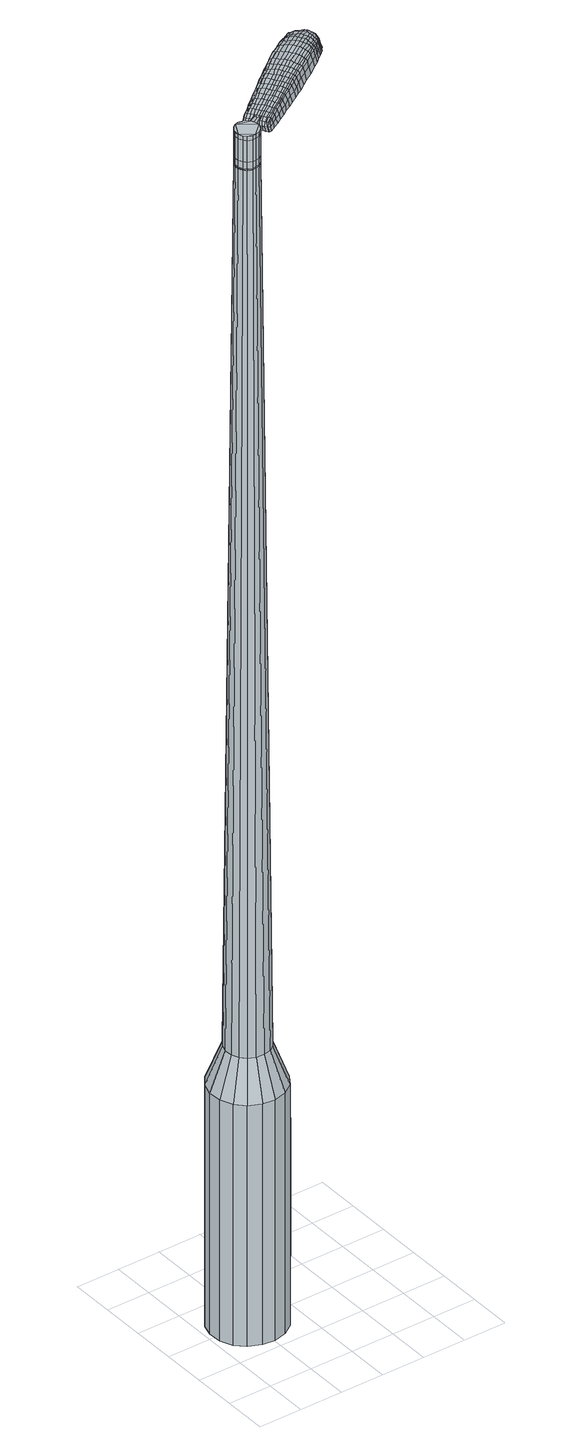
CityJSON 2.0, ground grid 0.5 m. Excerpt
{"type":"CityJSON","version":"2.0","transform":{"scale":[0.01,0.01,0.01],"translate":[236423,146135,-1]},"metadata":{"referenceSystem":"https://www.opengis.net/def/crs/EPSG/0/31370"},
"CityObjects":{
"object1":{"type":"GenericCityObject","attributes":{"cluster":684,"mean_distance_to_centroid":0.247,"new_centroid_x":236423.48,"new_centroid_y":146136,"mean_distance_to_camera":9.18,"H1":11.05,"H2":11.58,"Z_final":113.86,"cluster2":-1,"proj_x":236425.61,"proj_y":146139.14,"id_line":6600,"bearing_l":304.12,"distance":3.8,"orientation":"left","G_obj":34.12},"geometry":[{"type":"MultiSurface","lod":"2","boundaries":[[[0,1,2,3]],[[1,4,5,2]],[[4,6,7,5]],[[6,8,9,7]],[[8,10,11,9]],[[10,12,13,11]],[[12,14,15,13]],[[14,16,17,15]],[[16,18,19,17]],[[18,20,21,19]],[[20,22,23,21]],[[22,24,25,23]],[[24,26,27,25]],[[26,28,29,27]],[[28,30,31,29]],[[30,32,33,31]],[[32,34,35,33]],[[34,0,3,35]],[[36,37,38,39]],[[38,40,41,42]],[[41,43,42]],[[42,44,45,46]],[[45,47,46]],[[46,48,49,50]],[[49,51,50]],[[42,46,50,38]],[[50,52,39,38]],[[53,36,39]],[[2,5,7,35]],[[7,9,11,15]],[[11,13,15]],[[15,17,19,23]],[[19,21,23]],[[23,25,27,31]],[[27,29,31]],[[15,23,31,7]],[[31,33,35,7]],[[3,2,35]],[[1,0,54,55]],[[0,34,56,54]],[[34,32,57,56]],[[32,30,58,57]],[[30,28,59,58]],[[28,26,60,59]],[[26,24,61,60]],[[24,22,62,61]],[[22,20,63,62]],[[20,18,64,63]],[[18,16,65,64]],[[16,14,66,65]],[[14,12,67,66]],[[12,10,68,67]],[[10,8,69,68]],[[8,6,70,69]],[[6,4,71,70]],[[4,1,55,71]],[[55,54,72,73]],[[54,56,74,72]],[[56,57,75,74]],[[57,58,76,75]],[[58,59,77,76]],[[59,60,78,77]],[[60,61,79,78]],[[61,62,80,79]],[[62,63,81,80]],[[63,64,82,81]],[[64,65,83,82]],[[65,66,84,83]],[[66,67,85,84]],[[67,68,86,85]],[[68,69,87,86]],[[69,70,88,87]],[[70,71,89,88]],[[71,55,73,89]],[[90,91,92,93]],[[74,94,91,90]],[[75,95,94,74]],[[96,97,95,75]],[[98,99,97,96]],[[100,101,99,98]],[[102,103,101,100]],[[80,104,103,102]],[[105,106,104,80]],[[107,108,106,105]],[[109,110,108,107]],[[111,112,110,109]],[[85,113,112,111]],[[114,115,113,85]],[[116,117,115,114]],[[118,119,117,116]],[[120,121,119,118]],[[93,92,121,120]],[[122,123,124,125]],[[126,122,125,127]],[[128,126,127,129]],[[130,128,129,131]],[[132,130,131,133]],[[134,132,133,135]],[[136,134,135,137]],[[138,136,137,139]],[[140,138,139,141]],[[142,140,141,143]],[[144,142,143,145]],[[146,144,145,147]],[[148,146,147,149]],[[150,148,149,151]],[[152,150,151,153]],[[154,152,153,155]],[[73,72,90,93]],[[72,74,90]],[[76,96,75]],[[76,77,98,96]],[[77,78,100,98]],[[78,79,102,100]],[[79,80,102]],[[81,105,80]],[[81,82,107,105]],[[82,83,109,107]],[[83,84,111,109]],[[84,85,111]],[[86,114,85]],[[86,87,116,114]],[[87,88,118,116]],[[88,89,120,118]],[[89,73,93,120]],[[156,157,92,91]],[[157,158,121,92]],[[158,159,119,121]],[[159,160,117,119]],[[160,161,115,117]],[[161,113,115]],[[162,112,113]],[[162,163,110,112]],[[163,164,108,110]],[[164,165,106,108]],[[165,104,106]],[[166,103,104]],[[166,167,101,103]],[[167,168,99,101]],[[168,169,97,99]],[[169,95,97]],[[156,91,94]],[[39,52,154,170]],[[157,156,171,155]],[[53,39,170,123]],[[156,94,124,171]],[[36,53,123,122]],[[94,95,125,124]],[[37,36,122,126]],[[95,169,127,125]],[[38,37,126,128]],[[169,168,129,127]],[[40,38,128,130]],[[168,167,131,129]],[[41,40,130,132]],[[167,166,133,131]],[[43,41,132,134]],[[166,104,135,133]],[[42,43,134,136]],[[104,165,137,135]],[[44,42,136,138]],[[165,164,139,137]],[[45,44,138,140]],[[164,163,141,139]],[[47,45,140,142]],[[163,162,143,141]],[[46,47,142,144]],[[162,113,145,143]],[[48,46,144,146]],[[113,161,147,145]],[[49,48,146,148]],[[161,160,149,147]],[[51,49,148,150]],[[160,159,151,149]],[[50,51,150,152]],[[159,158,153,151]],[[52,50,152,154]],[[158,157,155,153]],[[154,155,172,173]],[[155,171,174,172]],[[171,124,175,174]],[[124,123,176,175]],[[123,170,177,176]],[[170,154,173,177]],[[178,179,180,181]],[[182,178,181,183]],[[178,182,184,185]],[[179,178,185,186]],[[187,188,189,190]],[[191,187,190,192]],[[187,191,193,194]],[[188,187,194,195]],[[196,197,198,199]],[[200,196,199,201]],[[196,200,202,203]],[[197,196,203,204]],[[205,206,207,208]],[[209,205,208,210]],[[205,209,211,212]],[[206,205,212,213]],[[214,215,216,217]],[[218,214,217,219]],[[214,218,220,221]],[[215,214,221,222]],[[223,224,225,226]],[[227,223,226,228]],[[223,227,229,230]],[[224,223,230,231]],[[232,233,234,235]],[[224,232,235,225]],[[232,224,231,236]],[[233,232,236,237]],[[238,239,240,241]],[[233,238,241,234]],[[238,233,237,242]],[[239,238,242,243]],[[244,182,183,245]],[[239,244,245,240]],[[244,239,243,246]],[[182,244,246,184]],[[247,248,249,250]],[[251,247,250,252]],[[247,251,253,254]],[[248,247,254,255]],[[256,257,258,259]],[[248,256,259,249]],[[256,248,255,260]],[[257,256,260,261]],[[262,263,264,265]],[[257,262,265,258]],[[262,257,261,266]],[[263,262,266,267]],[[268,269,270,271]],[[263,268,271,264]],[[268,263,267,272]],[[269,268,272,273]],[[274,179,186,275]],[[269,274,275,270]],[[274,269,273,276]],[[179,274,276,180]],[[277,278,279,280]],[[281,277,280,282]],[[277,281,283,284]],[[278,277,284,285]],[[286,287,288,289]],[[278,286,289,279]],[[286,278,285,290]],[[287,286,290,291]],[[292,293,294,295]],[[287,292,295,288]],[[292,287,291,296]],[[293,292,296,297]],[[298,191,192,299]],[[293,298,299,294]],[[298,293,297,300]],[[191,298,300,193]],[[301,302,303,304]],[[305,301,304,306]],[[301,305,307,308]],[[302,301,308,309]],[[310,311,312,313]],[[302,310,313,303]],[[310,302,309,314]],[[311,310,314,315]],[[316,317,318,319]],[[311,316,319,312]],[[316,311,315,320]],[[317,316,320,321]],[[322,323,324,325]],[[317,322,325,318]],[[322,317,321,326]],[[323,322,326,327]],[[328,188,195,329]],[[323,328,329,324]],[[328,323,327,330]],[[188,328,330,189]],[[331,217,216,332]],[[333,331,332,334]],[[331,333,335,336]],[[217,331,336,219]],[[337,333,334,338]],[[339,337,338,340]],[[337,339,341,342]],[[333,337,342,335]],[[343,339,340,344]],[[345,343,344,346]],[[343,345,347,348]],[[339,343,348,341]],[[349,345,346,350]],[[351,349,350,352]],[[349,351,353,354]],[[345,349,354,347]],[[355,351,352,356]],[[206,355,356,207]],[[355,206,213,357]],[[351,355,357,353]],[[358,359,204,203]],[[360,358,203,202]],[[358,360,361,362]],[[359,358,362,363]],[[364,365,363,362]],[[366,364,362,361]],[[364,366,367,368]],[[365,364,368,369]],[[370,371,369,368]],[[372,370,368,367]],[[370,372,373,374]],[[371,370,374,375]],[[376,377,375,374]],[[378,376,374,373]],[[376,378,211,209]],[[377,376,209,210]],[[379,380,381,382]],[[281,379,382,283]],[[379,281,282,383]],[[380,379,383,384]],[[385,200,201,386]],[[380,385,386,381]],[[385,380,384,387]],[[200,385,387,202]],[[388,389,390,391]],[[227,388,391,229]],[[388,227,228,392]],[[389,388,392,393]],[[394,395,396,397]],[[389,394,397,390]],[[394,389,393,398]],[[395,394,398,399]],[[400,197,204,401]],[[395,400,401,396]],[[400,395,399,402]],[[197,400,402,198]],[[403,404,405,406]],[[185,403,406,186]],[[403,185,184,407]],[[404,403,407,408]],[[409,410,411,412]],[[404,409,412,405]],[[409,404,408,413]],[[410,409,413,414]],[[415,208,207,416]],[[410,415,416,411]],[[415,410,414,417]],[[208,415,417,210]],[[418,419,420,421]],[[190,418,421,192]],[[418,190,189,422]],[[419,418,422,423]],[[424,212,211,425]],[[419,424,425,420]],[[424,419,423,426]],[[212,424,426,213]],[[427,428,429,430]],[[305,427,430,307]],[[427,305,306,431]],[[428,427,431,432]],[[433,218,219,434]],[[428,433,434,429]],[[433,428,432,435]],[[218,433,435,220]],[[436,437,438,439]],[[251,436,439,253]],[[436,251,252,440]],[[437,436,440,441]],[[442,443,444,445]],[[437,442,445,438]],[[442,437,441,446]],[[443,442,446,447]],[[448,215,222,449]],[[443,448,449,444]],[[448,443,447,450]],[[215,448,450,216]],[[451,452,441,440]],[[250,451,440,252]],[[451,250,249,453]],[[452,451,453,454]],[[455,456,447,446]],[[452,455,446,441]],[[455,452,454,457]],[[456,455,457,458]],[[459,332,216,450]],[[456,459,450,447]],[[459,456,458,460]],[[332,459,460,334]],[[461,462,463,464]],[[308,461,464,309]],[[461,308,307,430]],[[462,461,430,429]],[[465,336,335,466]],[[462,465,466,463]],[[465,462,429,434]],[[336,465,434,219]],[[467,468,454,453]],[[259,467,453,249]],[[467,259,258,469]],[[468,467,469,470]],[[471,472,458,457]],[[468,471,457,454]],[[471,468,470,473]],[[472,471,473,474]],[[475,338,334,460]],[[472,475,460,458]],[[475,472,474,476]],[[338,475,476,340]],[[477,478,479,480]],[[314,477,480,315]],[[477,314,309,464]],[[478,477,464,463]],[[481,342,341,482]],[[478,481,482,479]],[[481,478,463,466]],[[342,481,466,335]],[[483,484,470,469]],[[265,483,469,258]],[[483,265,264,485]],[[484,483,485,486]],[[487,488,474,473]],[[484,487,473,470]],[[487,484,486,489]],[[488,487,489,490]],[[491,344,340,476]],[[488,491,476,474]],[[491,488,490,492]],[[344,491,492,346]],[[493,494,495,496]],[[320,493,496,321]],[[493,320,315,480]],[[494,493,480,479]],[[497,348,347,498]],[[494,497,498,495]],[[497,494,479,482]],[[348,497,482,341]],[[499,500,486,485]],[[271,499,485,264]],[[499,271,270,501]],[[500,499,501,502]],[[503,504,490,489]],[[500,503,489,486]],[[503,500,502,505]],[[504,503,505,506]],[[507,350,346,492]],[[504,507,492,490]],[[507,504,506,508]],[[350,507,508,352]],[[509,510,511,512]],[[326,509,512,327]],[[509,326,321,496]],[[510,509,496,495]],[[513,354,353,514]],[[510,513,514,511]],[[513,510,495,498]],[[354,513,498,347]],[[515,516,502,501]],[[275,515,501,270]],[[515,275,186,406]],[[516,515,406,405]],[[517,518,506,505]],[[516,517,505,502]],[[517,516,405,412]],[[518,517,412,411]],[[519,356,352,508]],[[518,519,508,506]],[[519,518,411,416]],[[356,519,416,207]],[[520,521,423,422]],[[330,520,422,189]],[[520,330,327,512]],[[521,520,512,511]],[[522,357,213,426]],[[521,522,426,423]],[[522,521,511,514]],[[357,522,514,353]],[[523,524,384,383]],[[280,523,383,282]],[[523,280,279,525]],[[524,523,525,526]],[[527,360,202,387]],[[524,527,387,384]],[[527,524,526,528]],[[360,527,528,361]],[[529,530,531,532]],[[230,529,532,231]],[[529,230,229,391]],[[530,529,391,390]],[[533,534,535,536]],[[530,533,536,531]],[[533,530,390,397]],[[534,533,397,396]],[[537,359,363,538]],[[534,537,538,535]],[[537,534,396,401]],[[359,537,401,204]],[[539,540,526,525]],[[289,539,525,279]],[[539,289,288,541]],[[540,539,541,542]],[[543,366,361,528]],[[540,543,528,526]],[[543,540,542,544]],[[366,543,544,367]],[[545,546,547,548]],[[236,545,548,237]],[[545,236,231,532]],[[546,545,532,531]],[[549,550,551,552]],[[546,549,552,547]],[[549,546,531,536]],[[550,549,536,535]],[[553,365,369,554]],[[550,553,554,551]],[[553,550,535,538]],[[365,553,538,363]],[[555,556,542,541]],[[295,555,541,288]],[[555,295,294,557]],[[556,555,557,558]],[[559,372,367,544]],[[556,559,544,542]],[[559,556,558,560]],[[372,559,560,373]],[[561,562,563,564]],[[242,561,564,243]],[[561,242,237,548]],[[562,561,548,547]],[[565,566,567,568]],[[562,565,568,563]],[[565,562,547,552]],[[566,565,552,551]],[[569,371,375,570]],[[566,569,570,567]],[[569,566,551,554]],[[371,569,554,369]],[[571,572,558,557]],[[299,571,557,294]],[[571,299,192,421]],[[572,571,421,420]],[[573,378,373,560]],[[572,573,560,558]],[[573,572,420,425]],[[378,573,425,211]],[[574,575,408,407]],[[246,574,407,184]],[[574,246,243,564]],[[575,574,564,563]],[[576,577,414,413]],[[575,576,413,408]],[[576,575,563,568]],[[577,576,568,567]],[[578,377,210,417]],[[577,578,417,414]],[[578,577,567,570]],[[377,578,570,375]],[[579,580,581,582]],[[582,581,583,584]],[[585,583,581,586]],[[586,581,580,587]],[[588,589,590,591]],[[591,590,592,593]],[[594,592,590,595]],[[595,590,589,596]],[[597,598,599,600]],[[600,599,601,602]],[[603,601,599,604]],[[604,599,598,605]],[[606,607,608,609]],[[609,608,610,611]],[[612,610,608,613]],[[613,608,607,614]],[[615,616,617,618]],[[618,617,619,620]],[[621,619,617,622]],[[622,617,616,623]],[[624,625,626,627]],[[627,626,628,629]],[[630,628,626,631]],[[631,626,625,632]],[[633,634,635,636]],[[636,635,625,624]],[[632,625,635,637]],[[637,635,634,638]],[[639,640,641,642]],[[642,641,634,633]],[[638,634,641,643]],[[643,641,640,644]],[[584,583,645,646]],[[646,645,640,639]],[[644,640,645,647]],[[647,645,583,585]],[[648,649,650,651]],[[651,650,652,653]],[[654,652,650,655]],[[655,650,649,656]],[[657,658,659,660]],[[660,659,649,648]],[[656,649,659,661]],[[661,659,658,662]],[[663,664,665,666]],[[666,665,658,657]],[[662,658,665,667]],[[667,665,664,668]],[[669,670,671,672]],[[672,671,664,663]],[[668,664,671,673]],[[673,671,670,674]],[[587,580,675,676]],[[676,675,670,669]],[[674,670,675,677]],[[677,675,580,579]],[[678,679,680,681]],[[681,680,682,683]],[[684,682,680,685]],[[685,680,679,686]],[[687,688,689,690]],[[690,689,679,678]],[[686,679,689,691]],[[691,689,688,692]],[[693,694,695,696]],[[696,695,688,687]],[[692,688,695,697]],[[697,695,694,698]],[[593,592,699,700]],[[700,699,694,693]],[[698,694,699,701]],[[701,699,592,594]],[[702,703,704,705]],[[705,704,706,707]],[[708,706,704,709]],[[709,704,703,710]],[[711,712,713,714]],[[714,713,703,702]],[[710,703,713,715]],[[715,713,712,716]],[[717,718,719,720]],[[720,719,712,711]],[[716,712,719,721]],[[721,719,718,722]],[[723,724,725,726]],[[726,725,718,717]],[[722,718,725,727]],[[727,725,724,728]],[[596,589,729,730]],[[730,729,724,723]],[[728,724,729,731]],[[731,729,589,588]],[[615,618,732,733]],[[733,732,734,735]],[[736,734,732,737]],[[737,732,618,620]],[[735,734,738,739]],[[739,738,740,741]],[[742,740,738,743]],[[743,738,734,736]],[[741,740,744,745]],[[745,744,746,747]],[[748,746,744,749]],[[749,744,740,742]],[[747,746,750,751]],[[751,750,752,753]],[[754,752,750,755]],[[755,750,746,748]],[[753,752,756,757]],[[757,756,607,606]],[[614,607,756,758]],[[758,756,752,754]],[[605,759,760,604]],[[604,760,761,603]],[[762,761,760,763]],[[763,760,759,764]],[[764,765,766,763]],[[763,766,767,762]],[[768,767,766,769]],[[769,766,765,770]],[[770,771,772,769]],[[769,772,773,768]],[[774,773,772,775]],[[775,772,771,776]],[[776,777,778,775]],[[775,778,779,774]],[[612,779,778,610]],[[610,778,777,611]],[[780,781,782,783]],[[783,782,682,684]],[[683,682,782,784]],[[784,782,781,785]],[[602,601,786,787]],[[787,786,781,780]],[[785,781,786,788]],[[788,786,601,603]],[[789,790,791,792]],[[792,791,628,630]],[[629,628,791,793]],[[793,791,790,794]],[[795,796,797,798]],[[798,797,790,789]],[[794,790,797,799]],[[799,797,796,800]],[[605,598,801,802]],[[802,801,796,795]],[[800,796,801,803]],[[803,801,598,597]],[[804,805,806,807]],[[807,806,586,587]],[[585,586,806,808]],[[808,806,805,809]],[[810,811,812,813]],[[813,812,805,804]],[[809,805,812,814]],[[814,812,811,815]],[[606,609,816,817]],[[817,816,811,810]],[[815,811,816,818]],[[818,816,609,611]],[[819,820,821,822]],[[822,821,591,593]],[[588,591,821,823]],[[823,821,820,824]],[[612,613,825,826]],[[826,825,820,819]],[[824,820,825,827]],[[827,825,613,614]],[[828,829,706,830]],[[830,706,708]],[[707,706,829,831]],[[620,619,832,833]],[[833,832,829,828]],[[831,829,832,834]],[[834,832,619,621]],[[835,836,652,837]],[[837,652,654]],[[653,652,838]],[[838,652,836,839]],[[840,841,842,843]],[[843,842,836,835]],[[839,836,842,844]],[[844,842,841,845]],[[623,616,846,847]],[[847,846,841,840]],[[845,841,846,848]],[[848,846,616,615]],[[839,849,850,838]],[[838,850,651,653]],[[648,651,850,851]],[[851,850,849,852]],[[845,853,854,844]],[[844,854,849,839]],[[852,849,854,855]],[[855,854,853,856]],[[615,733,857,848]],[[848,857,853,845]],[[856,853,857,858]],[[858,857,733,735]],[[859,860,861,862]],[[862,861,709,710]],[[708,709,861,830]],[[830,861,860,828]],[[736,737,863,864]],[[864,863,860,859]],[[828,860,863,833]],[[833,863,737,620]],[[852,865,866,851]],[[851,866,660,648]],[[657,660,866,867]],[[867,866,865,868]],[[856,869,870,855]],[[855,870,865,852]],[[868,865,870,871]],[[871,870,869,872]],[[735,739,873,858]],[[858,873,869,856]],[[872,869,873,874]],[[874,873,739,741]],[[875,876,877,878]],[[878,877,715,716]],[[710,715,877,862]],[[862,877,876,859]],[[742,743,879,880]],[[880,879,876,875]],[[859,876,879,864]],[[864,879,743,736]],[[868,881,882,867]],[[867,882,666,657]],[[663,666,882,883]],[[883,882,881,884]],[[872,885,886,871]],[[871,886,881,868]],[[884,881,886,887]],[[887,886,885,888]],[[741,745,889,874]],[[874,889,885,872]],[[888,885,889,890]],[[890,889,745,747]],[[891,892,893,894]],[[894,893,721,722]],[[716,721,893,878]],[[878,893,892,875]],[[748,749,895,896]],[[896,895,892,891]],[[875,892,895,880]],[[880,895,749,742]],[[884,897,898,883]],[[883,898,672,663]],[[669,672,898,899]],[[899,898,897,900]],[[888,901,902,887]],[[887,902,897,884]],[[900,897,902,903]],[[903,902,901,904]],[[747,751,905,890]],[[890,905,901,888]],[[904,901,905,906]],[[906,905,751,753]],[[907,908,909,910]],[[910,909,727,728]],[[722,727,909,894]],[[894,909,908,891]],[[754,755,911,912]],[[912,911,908,907]],[[891,908,911,896]],[[896,911,755,748]],[[900,913,914,899]],[[899,914,676,669]],[[587,676,914,807]],[[807,914,913,804]],[[904,915,916,903]],[[903,916,913,900]],[[804,913,916,813]],[[813,916,915,810]],[[753,757,917,906]],[[906,917,915,904]],[[810,915,917,817]],[[817,917,757,606]],[[824,918,919,823]],[[823,919,731,588]],[[728,731,919,910]],[[910,919,918,907]],[[614,758,920,827]],[[827,920,918,824]],[[907,918,920,912]],[[912,920,758,754]],[[785,921,922,784]],[[784,922,681,683]],[[678,681,922,923]],[[923,922,921,924]],[[603,761,925,788]],[[788,925,921,785]],[[924,921,925,926]],[[926,925,761,762]],[[927,928,929,930]],[[930,929,631,632]],[[630,631,929,792]],[[792,929,928,789]],[[931,932,933,934]],[[934,933,928,927]],[[789,928,933,798]],[[798,933,932,795]],[[764,759,935,936]],[[936,935,932,931]],[[795,932,935,802]],[[802,935,759,605]],[[924,937,938,923]],[[923,938,690,678]],[[687,690,938,939]],[[939,938,937,940]],[[762,767,941,926]],[[926,941,937,924]],[[940,937,941,942]],[[942,941,767,768]],[[943,944,945,946]],[[946,945,637,638]],[[632,637,945,930]],[[930,945,944,927]],[[947,948,949,950]],[[950,949,944,943]],[[927,944,949,934]],[[934,949,948,931]],[[770,765,951,952]],[[952,951,948,947]],[[931,948,951,936]],[[936,951,765,764]],[[940,953,954,939]],[[939,954,696,687]],[[693,696,954,955]],[[955,954,953,956]],[[768,773,957,942]],[[942,957,953,940]],[[956,953,957,958]],[[958,957,773,774]],[[959,960,961,962]],[[962,961,643,644]],[[638,643,961,946]],[[946,961,960,943]],[[963,964,965,966]],[[966,965,960,959]],[[943,960,965,950]],[[950,965,964,947]],[[776,771,967,968]],[[968,967,964,963]],[[947,964,967,952]],[[952,967,771,770]],[[956,969,970,955]],[[955,970,700,693]],[[593,700,970,822]],[[822,970,969,819]],[[774,779,971,958]],[[958,971,969,956]],[[819,969,971,826]],[[826,971,779,612]],[[809,972,973,808]],[[808,973,647,585]],[[644,647,973,962]],[[962,973,972,959]],[[815,974,975,814]],[[814,975,972,809]],[[959,972,975,966]],[[966,975,974,963]],[[611,777,976,818]],[[818,976,974,815]],[[963,974,976,968]],[[968,976,777,776]],[[579,582,181,180]],[[582,584,183,181]],[[594,595,194,193]],[[595,596,195,194]],[[597,600,199,198]],[[600,602,201,199]],[[621,622,221,220]],[[622,623,222,221]],[[624,627,226,225]],[[627,629,228,226]],[[633,636,235,234]],[[636,624,225,235]],[[639,642,241,240]],[[642,633,234,241]],[[584,646,245,183]],[[646,639,240,245]],[[654,655,254,253]],[[655,656,255,254]],[[656,661,260,255]],[[661,662,261,260]],[[662,667,266,261]],[[667,668,267,266]],[[668,673,272,267]],[[673,674,273,272]],[[674,677,276,273]],[[677,579,180,276]],[[684,685,284,283]],[[685,686,285,284]],[[686,691,290,285]],[[691,692,291,290]],[[692,697,296,291]],[[697,698,297,296]],[[698,701,300,297]],[[701,594,193,300]],[[702,705,304,303]],[[705,707,306,304]],[[711,714,313,312]],[[714,702,303,313]],[[717,720,319,318]],[[720,711,312,319]],[[723,726,325,324]],[[726,717,318,325]],[[596,730,329,195]],[[730,723,324,329]],[[780,783,382,381]],[[783,684,283,382]],[[602,787,386,201]],[[787,780,381,386]],[[629,793,392,228]],[[793,794,393,392]],[[794,799,398,393]],[[799,800,399,398]],[[800,803,402,399]],[[803,597,198,402]],[[707,431,306]],[[707,831,432,431]],[[831,834,435,432]],[[834,621,220,435]],[[835,837,439,438]],[[837,654,253,439]],[[840,843,445,444]],[[843,835,438,445]],[[623,847,449,222]],[[847,840,444,449]],[[977,978,979,980]],[[981,982,980,979]],[[983,984,985,986]],[[987,988,989,990]],[[978,991,992,979]],[[993,981,979,992]],[[994,983,986,995]],[[996,997,988,987]],[[991,998,999,992]],[[999,1000,993,992]],[[1001,994,995,1002]],[[1003,997,996,1004]],[[998,1005,1006,999]],[[1006,1007,1000,999]],[[1008,1001,1002,1009]],[[1010,1003,1004,1011]],[[1012,1013,1014,1015]],[[1016,1017,1013,1012]],[[1016,1018,1019,1017]],[[1018,1020,1021,1019]],[[1022,1023,1024,1025]],[[1026,1027,1023,1022]],[[1028,1029,1027,1026]],[[1030,1031,1029,1028]],[[1025,1014,1013,1022]],[[1022,1013,1017,1026]],[[1017,1019,1028,1026]],[[1019,1021,1030,1028]],[[986,985,982,981]],[[995,986,981,993]],[[1000,1002,995,993]],[[1007,1009,1002,1000]],[[987,990,984,983]],[[996,987,983,994]],[[1004,996,994,1001]],[[1011,1004,1001,1008]],[[988,1012,1015,989]],[[997,1016,1012,988]],[[1018,1016,997,1003]],[[1020,1018,1003,1010]],[[1032,1033,1034,1035]],[[1034,1036,1037,1038]],[[1034,1038,1039,1040]],[[1034,1040,1035]],[[1041,1032,1035,1042]],[[1043,1042,1035,1044]],[[1045,1044,1035]],[[1046,1034,1033,1047]],[[1048,1046,1047,1049]],[[1050,1048,1049,1051]],[[1052,1050,1051,1053]],[[1054,1052,1053,1055]],[[1055,1056,1057,1058]],[[1055,1058,1059,1060]],[[1055,1060,1061,1062]],[[1061,1063,1064,1065]],[[1061,1065,1066,1067]],[[1061,1067,1062]],[[1055,1062,1054]],[[1068,1069,1033,1032]],[[1070,1071,1036,1034]],[[1072,1073,1045,1035]],[[1069,1074,1047,1033]],[[1075,1070,1034,1046]],[[1074,1076,1049,1047]],[[1077,1075,1046,1048]],[[1076,1078,1051,1049]],[[1079,1077,1048,1050]],[[1078,1080,1053,1051]],[[1081,1079,1050,1052]],[[1080,1082,1055,1053]],[[1083,1081,1052,1054]],[[1082,1084,1056,1055]],[[1085,1086,1063,1061]],[[1087,1083,1054,1062]],[[1057,1056,1084,1088]],[[1058,1057,1088,1089]],[[1059,1058,1089,1090]],[[1060,1059,1090,1091]],[[1061,1060,1091,1085]],[[1092,1068,1032,1041]],[[1093,1092,1041,1042]],[[1094,1093,1042,1043]],[[1095,1094,1043,1044]],[[1073,1095,1044,1045]],[[1037,1036,1071,1096]],[[1064,1063,1086,1097]],[[1038,1037,1096,1098]],[[1039,1038,1098,1099]],[[1040,1039,1099,1100]],[[1035,1040,1100,1072]],[[1065,1064,1097,1101]],[[1066,1065,1101,1102]],[[1067,1066,1102,1103]],[[1062,1067,1103,1087]]]}]}
},
"vertices":[
[83,126,384],[89,113,384],[89,113,96],[83,126,96],[90,98,384],[90,98,96],[86,84,384],[86,84,96],[78,72,384],[78,72,96],[66,64,384],[66,64,96],[51,60,384],[51,60,96],[37,62,384],[37,62,96],[23,68,384],[23,68,96],[13,78,384],[13,78,96],[7,92,384],[7,92,96],[6,107,384],[6,107,96],[10,121,384],[10,121,96],[19,133,384],[19,133,96],[31,141,384],[31,141,96],[45,144,384],[45,144,96],[60,143,384],[60,143,96],[73,137,384],[73,137,96],[52,115,1524],[47,116,1524],[43,115,1524],[59,110,1524],[39,112,1524],[36,108,1524],[35,99,1524],[35,104,1524],[37,95,1524],[40,91,1524],[49,89,1524],[45,89,1524],[54,90,1524],[58,93,1524],[62,101,1524],[60,96,1524],[61,106,1524],[56,113,1524],[69,116,429],[73,108,429],[63,123,429],[55,126,429],[46,127,429],[38,125,429],[31,120,429],[26,113,429],[23,105,429],[24,96,429],[27,88,429],[33,82,429],[41,78,429],[50,77,429],[59,79,429],[66,84,429],[71,91,429],[73,100,429],[59,110,1483],[61,106,1483],[56,113,1483],[52,115,1483],[47,116,1483],[43,115,1483],[39,112,1483],[36,108,1483],[35,104,1483],[35,99,1483],[37,95,1483],[40,91,1483],[45,89,1483],[49,89,1483],[54,90,1483],[58,93,1483],[60,96,1483],[62,101,1483],[59,109,1483],[59,109,1485],[61,105,1485],[61,105,1483],[56,113,1485],[52,115,1485],[47,115,1483],[47,115,1485],[43,114,1483],[43,114,1485],[39,111,1483],[39,111,1485],[37,108,1483],[37,108,1485],[35,104,1485],[36,99,1483],[36,99,1485],[38,95,1483],[38,95,1485],[41,92,1483],[41,92,1485],[45,90,1483],[45,90,1485],[49,89,1485],[53,90,1483],[53,90,1485],[57,93,1483],[57,93,1485],[60,97,1483],[60,97,1485],[61,101,1483],[61,101,1485],[52,115,1519],[56,113,1519],[56,113,1493],[52,115,1493],[47,116,1519],[47,116,1493],[43,115,1519],[43,115,1493],[39,112,1519],[39,112,1493],[36,108,1519],[36,108,1493],[35,104,1519],[35,104,1493],[35,99,1519],[35,99,1493],[37,95,1519],[37,95,1493],[40,91,1519],[40,91,1493],[45,89,1519],[45,89,1493],[49,89,1519],[49,89,1493],[54,90,1519],[54,90,1493],[58,93,1519],[58,93,1493],[60,96,1519],[60,96,1493],[62,101,1519],[62,101,1493],[61,106,1519],[61,106,1493],[59,110,1485],[61,106,1485],[62,101,1485],[60,96,1485],[58,93,1485],[54,90,1485],[45,89,1485],[40,91,1485],[37,95,1485],[35,99,1485],[36,108,1485],[39,112,1485],[43,115,1485],[47,116,1485],[59,110,1519],[59,110,1493],[77,118,1513],[77,118,1518],[75,120,1513],[73,123,1513],[73,123,1518],[75,120,1518],[147,146,1519],[141,142,1518],[143,141,1509],[149,145,1510],[154,150,1519],[156,150,1510],[153,151,1526],[145,146,1525],[139,143,1525],[126,178,1519],[120,173,1518],[120,172,1525],[126,176,1525],[133,183,1519],[133,181,1526],[133,185,1510],[126,180,1510],[120,175,1509],[196,204,1519],[198,201,1519],[199,202,1513],[197,205,1513],[193,207,1519],[194,208,1513],[192,206,1524],[195,203,1524],[197,200,1524],[135,163,1530],[129,159,1529],[131,156,1529],[137,160,1530],[143,168,1531],[144,165,1531],[140,171,1530],[133,166,1530],[127,162,1529],[68,117,1512],[70,115,1512],[71,116,1517],[69,118,1517],[67,120,1512],[68,120,1517],[67,120,1506],[69,118,1506],[71,115,1506],[195,180,1519],[193,178,1519],[194,177,1512],[197,179,1512],[197,182,1518],[198,181,1512],[196,182,1522],[194,181,1523],[192,179,1524],[189,175,1519],[185,171,1519],[187,171,1512],[191,174,1512],[188,176,1524],[184,172,1525],[180,168,1519],[174,163,1519],[176,163,1511],[182,167,1511],[179,168,1526],[172,164,1526],[164,157,1519],[166,156,1510],[163,157,1526],[84,108,1513],[90,112,1513],[89,112,1518],[83,108,1517],[79,105,1512],[79,106,1516],[80,105,1506],[85,107,1507],[92,111,1507],[97,115,1514],[103,119,1515],[102,120,1520],[95,116,1519],[98,115,1507],[105,119,1507],[110,123,1515],[116,127,1516],[114,128,1522],[108,124,1521],[111,123,1508],[118,126,1508],[122,131,1517],[129,134,1517],[127,135,1524],[121,131,1523],[124,130,1508],[131,134,1509],[135,138,1518],[133,139,1524],[137,138,1509],[176,210,1519],[173,209,1519],[173,207,1524],[176,209,1523],[178,211,1518],[178,210,1522],[178,212,1512],[176,212,1512],[173,210,1512],[169,206,1519],[164,203,1519],[164,202,1525],[169,205,1524],[169,208,1512],[164,205,1512],[159,200,1519],[152,196,1519],[152,194,1526],[159,199,1526],[159,202,1511],[152,198,1511],[142,189,1519],[142,188,1526],[143,191,1510],[67,133,1513],[73,138,1513],[73,139,1507],[67,134,1507],[63,129,1512],[63,131,1506],[64,129,1516],[67,132,1517],[73,136,1518],[79,142,1514],[85,147,1515],[85,148,1507],[79,144,1507],[79,141,1519],[85,145,1520],[91,151,1515],[97,156,1516],[97,158,1508],[91,153,1508],[91,150,1521],[97,154,1522],[103,160,1517],[108,165,1517],[109,167,1509],[103,162,1508],[103,159,1523],[108,163,1524],[114,169,1518],[114,171,1509],[114,167,1524],[74,121,1519],[75,119,1519],[80,125,1520],[81,123,1520],[78,128,1520],[72,123,1519],[86,129,1522],[88,127,1522],[92,133,1523],[94,131,1523],[91,136,1523],[84,132,1521],[98,138,1524],[100,135,1524],[105,142,1525],[106,139,1525],[103,145,1525],[97,140,1524],[111,146,1526],[112,144,1526],[117,150,1527],[118,148,1527],[115,153,1527],[109,149,1526],[123,154,1528],[125,152,1528],[121,157,1528],[192,202,1527],[194,199,1527],[189,204,1526],[186,202,1527],[189,199,1528],[191,196,1528],[183,196,1529],[185,193,1529],[181,199,1528],[175,195,1530],[177,192,1530],[179,188,1530],[171,187,1531],[173,184,1531],[169,191,1530],[161,186,1531],[164,182,1531],[166,179,1531],[153,175,1531],[155,172,1531],[151,178,1531],[181,211,1518],[184,211,1519],[184,212,1513],[181,213,1513],[180,210,1523],[183,210,1523],[188,209,1519],[189,210,1513],[187,208,1524],[198,184,1518],[199,186,1518],[198,186,1523],[197,184,1523],[200,183,1513],[200,186,1513],[200,190,1519],[200,194,1519],[199,193,1524],[199,190,1523],[201,190,1513],[201,194,1513],[200,198,1519],[198,197,1524],[200,198,1513],[144,148,1528],[143,149,1528],[137,145,1528],[138,144,1527],[152,152,1528],[151,154,1529],[142,152,1529],[140,154,1530],[134,150,1529],[136,148,1528],[150,156,1529],[148,159,1530],[139,157,1530],[132,153,1529],[146,162,1531],[126,174,1528],[128,173,1529],[135,178,1529],[133,180,1528],[121,170,1527],[122,168,1528],[130,169,1529],[138,175,1530],[124,165,1528],[62,127,1512],[63,126,1512],[64,126,1517],[63,127,1517],[62,128,1506],[63,127,1506],[65,123,1512],[66,123,1517],[65,124,1506],[76,105,1512],[76,106,1512],[77,106,1506],[78,105,1506],[77,106,1517],[76,108,1517],[74,108,1512],[73,111,1512],[74,111,1506],[75,108,1506],[75,109,1517],[74,112,1517],[71,113,1512],[72,113,1506],[72,114,1517],[82,109,1519],[81,111,1519],[88,113,1520],[87,114,1520],[79,112,1519],[78,115,1519],[86,116,1520],[84,119,1520],[77,117,1519],[83,121,1520],[67,130,1519],[68,129,1519],[74,133,1520],[73,135,1520],[70,126,1519],[76,131,1520],[94,117,1521],[93,118,1521],[101,121,1522],[100,122,1522],[92,120,1521],[91,123,1521],[98,124,1522],[97,127,1523],[89,125,1522],[95,129,1523],[79,139,1521],[81,138,1521],[87,142,1522],[85,144,1522],[82,135,1521],[88,139,1522],[107,125,1523],[106,126,1523],[113,129,1524],[112,130,1524],[105,128,1523],[103,131,1524],[111,132,1525],[109,135,1525],[102,133,1524],[108,137,1525],[91,148,1523],[93,147,1523],[98,151,1524],[97,153,1524],[94,144,1524],[100,148,1525],[120,132,1525],[119,134,1525],[126,136,1526],[125,138,1526],[117,136,1526],[116,139,1526],[123,140,1527],[122,143,1527],[114,141,1526],[120,145,1527],[103,157,1525],[104,155,1525],[110,160,1526],[109,162,1526],[106,152,1526],[112,157,1527],[132,140,1527],[131,142,1527],[130,144,1527],[128,147,1528],[126,149,1528],[115,166,1527],[116,164,1527],[118,161,1528],[178,209,1525],[181,208,1525],[175,207,1526],[178,206,1526],[185,207,1526],[182,205,1527],[195,182,1525],[196,185,1525],[193,182,1526],[192,180,1525],[196,188,1525],[197,192,1526],[193,189,1527],[193,186,1526],[196,195,1526],[192,193,1527],[170,204,1526],[173,203,1527],[165,201,1527],[167,200,1528],[177,201,1528],[171,198,1529],[188,177,1526],[188,179,1527],[183,175,1528],[183,173,1527],[188,182,1527],[188,186,1528],[182,182,1529],[183,178,1528],[187,189,1528],[181,185,1530],[160,198,1528],[162,196,1529],[153,193,1528],[155,192,1529],[165,194,1529],[158,189,1530],[178,170,1528],[178,172,1528],[171,167,1529],[172,165,1528],[178,175,1529],[177,178,1530],[169,173,1530],[170,170,1530],[175,181,1530],[168,176,1531],[143,187,1529],[145,185,1529],[148,182,1530],[162,159,1528],[161,160,1529],[160,163,1530],[159,166,1530],[157,169,1531],[142,143,1509],[140,144,1518],[146,147,1518],[148,147,1509],[153,152,1519],[155,151,1510],[152,153,1525],[144,148,1525],[138,144,1525],[121,170,1525],[121,172,1518],[127,176,1518],[127,174,1525],[134,181,1519],[134,179,1525],[134,183,1510],[127,178,1509],[121,174,1509],[197,201,1513],[196,200,1519],[195,203,1519],[195,203,1513],[192,205,1519],[192,206,1513],[191,204,1524],[193,202,1524],[195,199,1524],[131,156,1528],[129,159,1528],[135,163,1529],[137,160,1529],[143,168,1529],[145,165,1529],[141,171,1529],[133,166,1529],[127,162,1528],[72,117,1516],[72,116,1512],[70,118,1512],[71,119,1516],[68,121,1512],[69,121,1516],[69,122,1506],[71,119,1506],[72,117,1506],[193,179,1512],[192,179,1519],[194,181,1518],[195,181,1512],[195,183,1518],[197,182,1512],[194,183,1522],[193,182,1523],[190,180,1523],[185,172,1512],[184,173,1519],[188,176,1519],[190,176,1512],[187,177,1524],[182,173,1525],[174,164,1511],[173,165,1519],[179,169,1519],[181,169,1511],[178,170,1525],[171,165,1526],[163,158,1519],[165,158,1510],[162,159,1526],[88,114,1518],[89,113,1513],[83,110,1513],[82,110,1517],[78,107,1512],[79,108,1515],[80,107,1506],[84,109,1506],[91,113,1507],[101,122,1520],[102,121,1514],[96,117,1514],[95,118,1519],[97,117,1507],[104,121,1507],[114,129,1522],[115,129,1516],[109,125,1515],[107,125,1521],[110,124,1508],[117,128,1508],[126,137,1523],[128,136,1517],[121,132,1516],[120,133,1522],[123,132,1508],[130,136,1508],[134,140,1517],[132,141,1524],[136,139,1509],[174,205,1523],[174,207,1519],[177,208,1518],[177,207,1523],[179,209,1518],[179,208,1522],[179,210,1512],[177,210,1512],[174,208,1512],[165,200,1525],[165,202,1519],[170,204,1519],[170,203,1524],[170,206,1512],[165,203,1512],[153,193,1526],[153,194,1519],[160,199,1519],[160,197,1525],[160,200,1511],[153,196,1511],[144,188,1519],[144,186,1526],[144,190,1510],[74,138,1507],[74,136,1513],[68,131,1513],[68,133,1506],[64,128,1512],[64,129,1506],[65,128,1515],[68,130,1517],[74,135,1518],[86,147,1507],[86,145,1514],[80,141,1514],[80,142,1507],[80,139,1519],[86,144,1520],[98,156,1508],[98,154,1516],[92,150,1515],[92,151,1508],[92,148,1521],[98,153,1522],[110,165,1508],[110,163,1517],[104,159,1516],[104,161,1508],[104,157,1522],[110,161,1523],[115,168,1517],[116,170,1509],[116,166,1524],[75,121,1518],[76,119,1518],[80,125,1519],[82,123,1519],[79,128,1519],[73,124,1518],[87,130,1520],[88,127,1520],[93,134,1521],[94,132,1521],[91,136,1521],[85,132,1520],[99,138,1523],[100,136,1523],[105,142,1524],[107,140,1524],[103,145,1524],[97,141,1523],[111,146,1525],[113,144,1525],[117,150,1526],[119,148,1526],[115,153,1526],[109,149,1525],[123,155,1527],[125,152,1527],[121,157,1527],[193,198,1526],[191,201,1526],[189,203,1525],[185,201,1526],[188,199,1526],[190,196,1526],[185,192,1528],[183,195,1528],[180,198,1527],[174,194,1528],[177,191,1529],[179,188,1529],[173,184,1530],[171,187,1530],[169,190,1529],[161,185,1530],[164,182,1530],[166,179,1530],[155,172,1530],[153,175,1530],[151,178,1530],[183,210,1513],[183,209,1518],[180,209,1518],[180,211,1512],[180,208,1523],[182,208,1523],[187,207,1519],[188,208,1513],[186,206,1523],[196,187,1523],[197,187,1518],[196,185,1518],[195,184,1523],[198,184,1512],[198,186,1512],[197,193,1523],[198,194,1519],[198,190,1519],[196,190,1523],[199,190,1513],[199,194,1513],[198,197,1519],[196,196,1524],[198,197,1513],[137,146,1527],[143,150,1527],[144,149,1527],[138,145,1526],[151,153,1527],[151,155,1528],[134,151,1528],[140,155,1528],[142,152,1528],[136,148,1527],[149,157,1528],[148,160,1529],[139,158,1529],[133,154,1528],[146,162,1529],[135,177,1528],[128,172,1527],[127,173,1527],[134,178,1527],[122,169,1526],[123,168,1527],[131,169,1528],[138,174,1528],[125,165,1527],[66,127,1516],[65,127,1512],[65,128,1516],[65,128,1506],[66,124,1512],[67,124,1516],[67,125,1506],[79,108,1506],[77,108,1512],[79,107,1506],[78,108,1516],[78,109,1516],[76,112,1506],[75,112,1512],[76,110,1512],[77,110,1506],[77,111,1516],[75,113,1516],[73,114,1512],[74,114,1506],[74,115,1516],[81,111,1518],[82,111,1518],[88,114,1519],[87,115,1519],[79,115,1518],[80,113,1518],[86,117,1519],[85,119,1519],[77,117,1518],[83,121,1519],[75,133,1519],[69,129,1518],[69,130,1518],[74,134,1519],[71,127,1518],[77,131,1519],[94,119,1520],[94,118,1520],[101,122,1521],[100,123,1521],[91,123,1520],[92,121,1520],[99,125,1521],[97,127,1521],[90,125,1520],[96,129,1521],[87,142,1521],[81,138,1520],[80,139,1520],[86,143,1521],[83,135,1520],[89,139,1521],[106,127,1522],[107,126,1522],[113,130,1523],[113,131,1523],[103,131,1522],[105,129,1522],[111,133,1523],[110,135,1524],[102,133,1523],[108,137,1524],[99,151,1523],[93,147,1522],[92,148,1522],[98,152,1523],[95,144,1522],[101,148,1523],[119,135,1524],[119,134,1524],[126,138,1525],[125,138,1525],[116,139,1525],[118,137,1524],[124,141,1525],[122,143,1526],[114,142,1525],[120,146,1526],[111,160,1525],[105,155,1524],[104,156,1524],[110,161,1525],[107,152,1524],[113,157,1525],[131,142,1526],[132,141,1526],[128,147,1527],[130,145,1526],[127,150,1527],[117,164,1526],[116,165,1526],[119,161,1526],[181,207,1524],[178,207,1524],[175,205,1525],[177,205,1525],[185,205,1525],[181,203,1525],[192,183,1525],[194,185,1524],[193,183,1524],[191,181,1525],[192,189,1526],[195,192,1525],[195,188,1524],[192,186,1525],[194,195,1525],[191,193,1526],[173,202,1526],[171,203,1526],[166,200,1526],[167,199,1527],[177,200,1526],[171,197,1527],[182,176,1527],[187,180,1526],[187,178,1526],[182,174,1526],[182,182,1528],[187,186,1527],[187,183,1526],[182,179,1527],[186,189,1527],[180,185,1528],[162,196,1527],[160,196,1527],[154,192,1527],[155,191,1528],[165,193,1528],[158,188,1529],[171,168,1528],[177,172,1527],[177,171,1527],[171,166,1527],[169,173,1529],[176,178,1529],[177,175,1528],[170,170,1528],[175,181,1529],[167,176,1530],[145,184,1528],[144,185,1528],[148,181,1529],[161,161,1528],[161,160,1528],[158,167,1529],[160,164,1529],[157,169,1530],[79,107,1508],[75,112,1508],[103,129,1509],[107,123,1509],[121,141,1510],[126,134,1510],[154,163,1512],[160,155,1512],[145,145,1511],[140,152,1511],[169,173,1513],[180,181,1514],[185,173,1514],[175,165,1513],[72,118,1508],[99,136,1509],[116,148,1510],[149,170,1512],[134,160,1511],[164,180,1513],[175,188,1514],[68,123,1508],[94,143,1509],[112,155,1510],[144,178,1512],[129,168,1511],[170,195,1514],[159,188,1513],[64,129,1508],[90,149,1509],[107,162,1510],[139,186,1512],[124,176,1511],[165,203,1514],[154,196,1513],[191,189,1514],[194,192,1514],[198,186,1514],[196,182,1514],[186,195,1514],[190,198,1514],[182,202,1514],[186,204,1514],[177,209,1514],[182,210,1514],[197,197,1515],[197,202,1515],[198,201,1515],[199,194,1515],[194,201,1515],[197,203,1515],[192,204,1515],[196,203,1515],[189,208,1515],[196,204,1515],[42,145,334],[46,146,334],[46,146,165],[32,143,171],[42,145,165],[38,144,165],[36,143,166],[34,143,167],[33,143,169],[38,144,334],[36,143,333],[34,143,332],[33,143,331],[32,143,328],[61,144,165],[61,144,334],[74,137,165],[74,137,334],[84,127,165],[84,127,334],[91,113,165],[91,113,334],[92,98,165],[92,98,334],[91,94,334],[90,90,334],[89,88,333],[89,86,332],[88,84,331],[88,84,328],[91,94,165],[88,84,171],[88,84,169],[89,86,167],[89,88,166],[90,90,165],[43,142,334],[46,143,334],[46,143,165],[43,142,165],[33,140,171],[33,140,328],[60,141,334],[60,141,165],[72,135,334],[72,135,165],[82,125,334],[82,125,165],[88,112,334],[88,112,165],[89,99,334],[89,99,165],[88,95,334],[85,85,328],[85,85,171],[88,95,165],[87,91,334],[86,88,333],[86,86,332],[86,85,331],[39,141,334],[36,141,333],[34,140,332],[33,140,331],[39,141,165],[86,85,169],[36,141,166],[34,140,167],[33,140,169],[86,86,167],[86,88,166],[87,91,165]
]}
